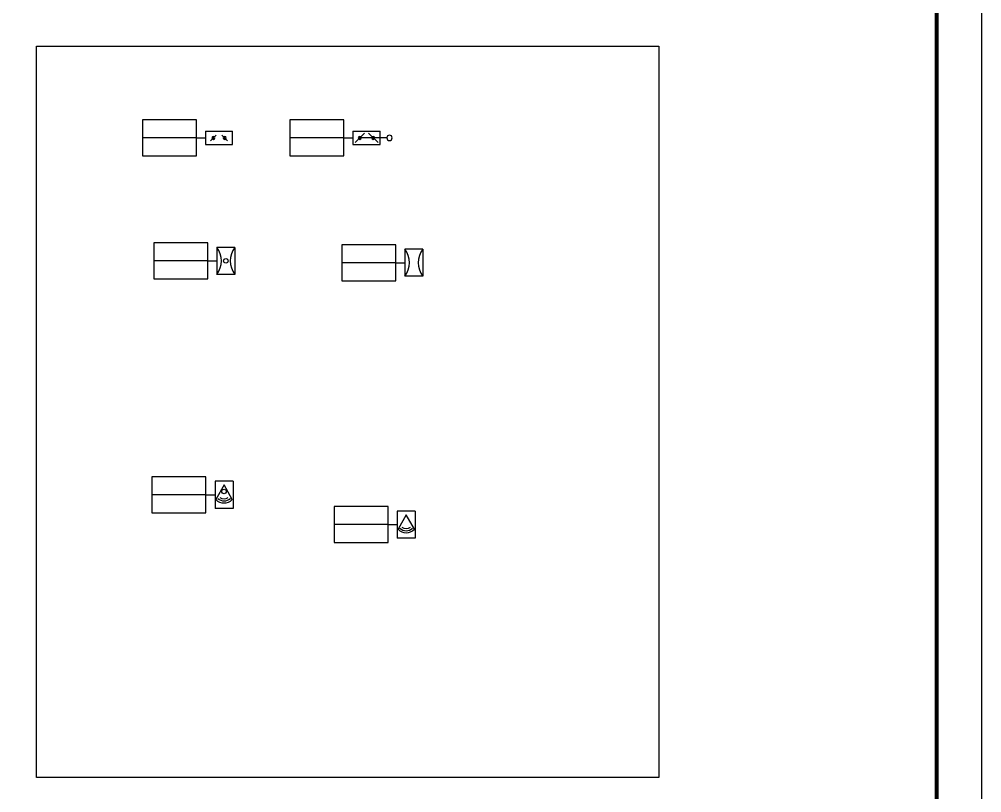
# Model space of a CAD drawing. Header units: millimetres. Extents: x -13522 to 160130, y -106845 to 23204.
# Drawn here: x 84413 to 105761, y -42509 to -25349 of the extents above; entities that cross this region are included whole.
import ezdxf
from ezdxf.enums import TextEntityAlignment as Align

# ---------------------------------------------------------------- set-up
doc = ezdxf.new("R2010")
doc.units = ezdxf.units.MM
for name, color, linetype in [('0DataFlow-NsCAH', 7, 'Continuous'), ('0DataFlow-NsNT-VALVE-CAV', 81, 'Continuous'), ('0DataFlow-NsNT-VALVE-VAV', 81, 'Continuous'), ('0DataFlow-NsTitanTitle', 8, 'Continuous')]:
    doc.layers.add(name, color=color, linetype=linetype)
doc.styles.add('DataFlow', font='tssdeng.shx', dxfattribs={"width": 0.7, "bigfont": 'hztxt.shx'})

# ---------------------------------------------------------------- blocks, each defined once
blk = doc.blocks.new('NsCAH-DrawFrame')
blk.add_lwpolyline([(-83100, -1000), (1000, -1000), (1000, 58400), (-83100, 58400)], close=True)
at = {"const_width": 90}
blk.add_lwpolyline([(-80600, 0), (0, 0), (0, 57400), (-80600, 57400)], close=True, dxfattribs=at)
blk = doc.blocks.new('NsCAH-RE-OMD')
at = {"color": 125}
for q in [(-300, 0), (-1700, 0)]:
    blk.add_line((-500, 0), q, dxfattribs=at)
at = {"linetype": 'ByBlock', "lineweight": -2}
for p, q in [((-300, 150), (-300, -150)), ((-300, 150), (300, 150)), ((-62, 63), (-188, -63)), ((62, 63), (188, -63)), ((300, -150), (300, 150)), ((-300, -150), (300, -150))]:
    blk.add_line(p, q, dxfattribs=at)
at = {"color": 125}
blk.add_lwpolyline([(-500, 400), (-1700, 400), (-1700, -400), (-500, -400)], close=True, dxfattribs=at)
at = {"linetype": 'ByBlock', "lineweight": -2, "extrusion": (0, 0, -1)}
for centre, major_axis, start_param, end_param in [((-125, 0), (23.5, 23.5), -0.785398, 5.497787), ((-125, 0), (15.9, 15.9), -0.785398, 5.497787), ((-125, 0), (-11.4, 11.4), 0.785398, 7.068583), ((125, 0), (23.5, 23.5), -0.785398, 5.497787), ((125, 0), (15.9, 15.9), -0.785398, 5.497787), ((125, 0), (-11.4, 11.4), 0.785398, 7.068583)]:
    blk.add_ellipse(centre, major_axis=major_axis, ratio=1, start_param=start_param, end_param=end_param, dxfattribs=at)
at = {"style": 'DataFlow', "width": 0.7, "flags": 1}
for tag, p in [('VERSION', (0, 250)), ('SYSTEMNUM', (0, 0)), ('VALVE_TYPE', (0, -250))]:
    blk.add_attdef(tag, p, '', height=200, dxfattribs=at)
at = {"style": 'DataFlow', "width": 0.7}
for tag, p in [('TAG', (-1082, 62)), ('CMH', (-1082, -326))]:
    blk.add_attdef(tag, text='', height=300, dxfattribs=at).set_placement(p, align=Align.CENTER)
at = {"style": 'DataFlow', "width": 0.7, "flags": 1}
for tag, p in [('MODEL', (-1109, -746)), ('SIZE', (-1109, -1123)), ('PRESSURE', (-1109, -1569)), ('INSTALLATION', (-1109, -1958)), ('NOTES', (-1181, -2304))]:
    blk.add_attdef(tag, text='', height=300, dxfattribs=at).set_placement(p, align=Align.CENTER)
blk = doc.blocks.new('00000561Cent_UP')
at = {"color": 0, "linetype": 'ByBlock', "lineweight": -2}
blk.add_line((175, -175), (-175, 175), dxfattribs=at)
for radius in [55.4, 37.5, 26.8]:
    blk.add_circle((0, 0), radius, dxfattribs=at)
blk = doc.blocks.new('00000561Cent_DN')
at = {"color": 0, "linetype": 'ByBlock', "lineweight": -2}
blk.add_line((175, 175), (-175, -175), dxfattribs=at)
for radius in [55.4, 37.5, 26.8]:
    blk.add_circle((0, 0), radius, dxfattribs=at)
blk = doc.blocks.new('00000561Cent')
blk.add_line((0, 250), (0, -250))
blk = doc.blocks.new('00000561Body')
at = {"color": 0, "linetype": 'ByBlock', "lineweight": -2}
for p, q in [((-250, -500), (-250, 500)), ((250, 500), (-250, 500)), ((250, -500), (250, 500)), ((-250, -500), (250, -500))]:
    blk.add_line(p, q, dxfattribs=at)
blk.add_line((0, 500), (0, 0))
blk = doc.blocks.new('00000561Hand')
blk.add_line((0, 250), (0, 0))
at = {"color": 0, "linetype": 'ByBlock', "lineweight": -2}
blk.add_circle((0, 350), 100, dxfattribs=at)
blk = doc.blocks.new('NsCAH-RE-EOMD')
at = {"color": 125}
for q in [(-300, 0), (-1700, 0)]:
    blk.add_line((-500, 0), q, dxfattribs=at)
blk.add_lwpolyline([(-500, 400), (-1700, 400), (-1700, -400), (-500, -400)], close=True, dxfattribs=at)
at = {"linetype": 'ByBlock', "lineweight": -2, "yscale": 0.6, "rotation": 270}
for name, p, xscale in [('00000561Body', (0, 0), 0.6), ('00000561Cent_DN', (-150, 0), -0.6), ('00000561Cent', (0, 0), -0.6), ('00000561Cent_UP', (150, 0), -0.6), ('00000561Hand', (300, 0), -0.6)]:
    blk.add_blockref(name, p, dxfattribs=dict(at, xscale=xscale))
at = {"style": 'DataFlow', "width": 0.7}
for tag, p in [('TAG', (-1082, 62)), ('CMH', (-1082, -326))]:
    blk.add_attdef(tag, text='', height=300, dxfattribs=at).set_placement(p, align=Align.CENTER)
at = {"style": 'DataFlow', "width": 0.7, "flags": 1}
blk.add_attdef('VALVE_TYPE', (0, -250), '', height=200, dxfattribs=at)
for tag, p in [('MODEL', (-1109, -746)), ('SIZE', (-1109, -1123)), ('PRESSURE', (-1109, -1569)), ('INSTALLATION', (-1109, -1958)), ('AI', (-1181, -2339)), ('DI', (-1181, -2720)), ('AO', (-1181, -3072)), ('DO', (-1181, -3446)), ('DRIVE', (-1181, -3805)), ('NOTES', (-1181, -4193))]:
    blk.add_attdef(tag, text='', height=300, dxfattribs=at).set_placement(p, align=Align.CENTER)
at = {"layer": '0DataFlow-NsCAH', "style": 'DataFlow', "width": 0.7, "flags": 1}
for tag, p in [('VERSION', (0, 250)), ('SYSTEMNUM', (0, 0))]:
    blk.add_attdef(tag, p, '', height=200, dxfattribs=at)
blk = doc.blocks.new('NsCAH-RE-VAV-Venturi')
for p, q in [((200, 300), (-200, 300)), ((-200, 300), (-200, -300)), ((200, 300), (200, -300)), ((200, -300), (-200, -300))]:
    blk.add_line(p, q)
at = {"color": 125}
for q in [(-1600, 0), (-200, 0)]:
    blk.add_line((-400, 0), q, dxfattribs=at)
blk.add_lwpolyline([(-400, 400), (-1600, 400), (-1600, -400), (-400, -400)], close=True, dxfattribs=at)
blk.add_circle((0, 0), 50)
for centre, start, end in [((-588, 0), 322.2737, 37.7263), ((588, 0), 142.2737, 217.7263)]:
    blk.add_arc(centre, 490, start, end)
at = {"style": 'DataFlow', "width": 0.7}
for tag, p in [('TAG', (-982, 62)), ('CMH', (-982, -326))]:
    blk.add_attdef(tag, text='', height=300, dxfattribs=at).set_placement(p, align=Align.CENTER)
at = {"style": 'DataFlow', "width": 0.7, "flags": 1}
blk.add_attdef('VALVE_TYPE', (0, -500), '', height=200, dxfattribs=at)
for tag, p in [('MODEL', (-1009, -746)), ('SIZE', (-1009, -1146)), ('PRESSURE', (-1009, -1546)), ('INSTALLATION', (-1009, -1946)), ('AI', (-1009, -2346)), ('DI', (-1009, -2746)), ('AO', (-1009, -3146)), ('DO', (-1009, -3546)), ('DRIVE', (-1009, -3946)), ('NOTES1', (-1009, -4346)), ('NOTES2', (-1009, -4746))]:
    blk.add_attdef(tag, text='', height=300, dxfattribs=at).set_placement(p, align=Align.CENTER)
at = {"layer": '0DataFlow-NsCAH', "style": 'DataFlow', "width": 0.7, "flags": 1}
for tag, p in [('VERSION', (0, 0)), ('SYSTEMNUM', (0, -250))]:
    blk.add_attdef(tag, p, '', height=200, dxfattribs=at)
blk = doc.blocks.new('NsCAH-RE-VAV-TROX')
for p, q in [((-200, 300), (-200, -300)), ((200, 300), (-200, 300)), ((0, 220), (-181, -105)), ((181, -105), (0, 220)), ((200, 300), (200, -300)), ((200, -300), (-200, -300))]:
    blk.add_line(p, q)
at = {"color": 125}
for q in [(-1600, 0), (-200, 0)]:
    blk.add_line((-400, 0), q, dxfattribs=at)
blk.add_lwpolyline([(-400, 400), (-1600, 400), (-1600, -400), (-400, -400)], close=True, dxfattribs=at)
blk.add_circle((0, 76), 50)
for radius, start, end in [(256, 225, 315), (211, 228.4746, 311.5254), (164, 235.0551, 304.9449)]:
    blk.add_arc((0, 76), radius, start, end)
at = {"style": 'DataFlow', "width": 0.7}
for tag, p in [('TAG', (-982, 62)), ('CMH', (-982, -326))]:
    blk.add_attdef(tag, text='', height=300, dxfattribs=at).set_placement(p, align=Align.CENTER)
at = {"style": 'DataFlow', "width": 0.7, "flags": 1}
for tag, p in [('VERSION', (0, 0)), ('SYSTEMNUM', (0, -250)), ('VALVE_TYPE', (0, -500))]:
    blk.add_attdef(tag, p, '', height=200, dxfattribs=at)
for tag, p in [('MODEL', (-1009, -746)), ('SIZE', (-1009, -1146)), ('PRESSURE', (-1009, -1546)), ('INSTALLATION', (-1009, -1946)), ('AI', (-1009, -2346)), ('DI', (-1009, -2746)), ('AO', (-1009, -3146)), ('DO', (-1009, -3546)), ('DRIVE', (-1009, -3946)), ('NOTES1', (-1009, -4346)), ('NOTES2', (-1009, -4746))]:
    blk.add_attdef(tag, text='', height=300, dxfattribs=at).set_placement(p, align=Align.CENTER)
blk = doc.blocks.new('NsCAH-RE-CAV-TROX')
for p, q in [((-200, 300), (-200, -300)), ((200, 300), (-200, 300)), ((0, 220), (-181, -105)), ((181, -105), (0, 220)), ((200, 300), (200, -300)), ((200, -300), (-200, -300))]:
    blk.add_line(p, q)
at = {"color": 125}
for q in [(-1600, 0), (-200, 0)]:
    blk.add_line((-400, 0), q, dxfattribs=at)
blk.add_lwpolyline([(-400, 400), (-1600, 400), (-1600, -400), (-400, -400)], close=True, dxfattribs=at)
for radius, start, end in [(256, 225, 315), (211, 228.4746, 311.5254), (164, 235.0551, 304.9449)]:
    blk.add_arc((0, 76), radius, start, end)
at = {"style": 'DataFlow', "width": 0.7}
for tag, p in [('TAG', (-982, 62)), ('CMH', (-982, -326))]:
    blk.add_attdef(tag, text='', height=300, dxfattribs=at).set_placement(p, align=Align.CENTER)
at = {"style": 'DataFlow', "width": 0.7, "flags": 1}
blk.add_attdef('VALVE_TYPE', (0, -500), '', height=200, dxfattribs=at)
for tag, p in [('MODEL', (-1009, -746)), ('SIZE', (-1009, -1146)), ('PRESSURE', (-1009, -1546)), ('INSTALLATION', (-1009, -1946)), ('AI', (-1009, -2346)), ('DI', (-1009, -2746)), ('AO', (-1009, -3146)), ('DO', (-1009, -3546)), ('DRIVE', (-1009, -3946)), ('NOTES1', (-1009, -4346)), ('NOTES2', (-1009, -4746))]:
    blk.add_attdef(tag, text='', height=300, dxfattribs=at).set_placement(p, align=Align.CENTER)
at = {"layer": '0DataFlow-NsCAH', "style": 'DataFlow', "width": 0.7, "flags": 1}
for tag, p in [('VERSION', (0, 0)), ('SYSTEMNUM', (0, -250))]:
    blk.add_attdef(tag, p, '', height=200, dxfattribs=at)
blk = doc.blocks.new('NsCAH-RE-CAV-Venturi')
for p, q in [((200, 300), (-200, 300)), ((-200, 300), (-200, -300)), ((200, 300), (200, -300)), ((200, -300), (-200, -300))]:
    blk.add_line(p, q)
at = {"color": 125}
for q in [(-1600, 0), (-200, 0)]:
    blk.add_line((-400, 0), q, dxfattribs=at)
blk.add_lwpolyline([(-400, 400), (-1600, 400), (-1600, -400), (-400, -400)], close=True, dxfattribs=at)
for centre, start, end in [((-588, 0), 322.2737, 37.7263), ((588, 0), 142.2737, 217.7263)]:
    blk.add_arc(centre, 490, start, end)
at = {"style": 'DataFlow', "width": 0.7}
for tag, p in [('TAG', (-982, 62)), ('CMH', (-982, -326))]:
    blk.add_attdef(tag, text='', height=300, dxfattribs=at).set_placement(p, align=Align.CENTER)
at = {"style": 'DataFlow', "width": 0.7, "flags": 1}
blk.add_attdef('VALVE_TYPE', (0, -550), '', height=200, dxfattribs=at)
for tag, p in [('MODEL', (-1009, -746)), ('SIZE', (-1009, -1146)), ('PRESSURE', (-1009, -1546)), ('INSTALLATION', (-1009, -1946)), ('AI', (-1009, -2346)), ('DI', (-1009, -2746)), ('AO', (-1009, -3146)), ('DO', (-1009, -3546)), ('DRIVE', (-1009, -3946)), ('NOTES1', (-1009, -4346)), ('NOTES2', (-1009, -4746))]:
    blk.add_attdef(tag, text='', height=300, dxfattribs=at).set_placement(p, align=Align.CENTER)
at = {"layer": '0DataFlow-NsCAH', "style": 'DataFlow', "width": 0.7, "flags": 1}
for tag, p in [('VERSION', (0, -50)), ('SYSTEMNUM', (0, -300))]:
    blk.add_attdef(tag, p, '', height=200, dxfattribs=at)

msp = doc.modelspace()

# ---------------------------------------------------------------- linework, layer by layer
at = {"lineweight": -3}
msp.add_lwpolyline([(84795, -25943), (98595, -25943), (98595, -42169), (84795, -42169)], close=True, dxfattribs=at)

# ---------------------------------------------------------------- block references
at = {"layer": '0DataFlow-NsNT-VALVE-CAV'}
for name, p in [('NsCAH-RE-CAV-Venturi', (93165, -30750)), ('NsCAH-RE-CAV-TROX', (92995, -36560))]:
    msp.add_blockref(name, p, dxfattribs=at)
at = {"layer": '0DataFlow-NsNT-VALVE-VAV'}
for name, p in [('NsCAH-RE-OMD', (88845, -27980)), ('NsCAH-RE-EOMD', (92115, -27980)), ('NsCAH-RE-VAV-Venturi', (88995, -30710)), ('NsCAH-RE-VAV-TROX', (88955, -35900))]:
    msp.add_blockref(name, p, dxfattribs=at)
at = {"layer": '0DataFlow-NsTitanTitle'}
msp.add_blockref('NsCAH-DrawFrame', (104761, -58400), dxfattribs=at)

doc.saveas('drawing.dxf')
